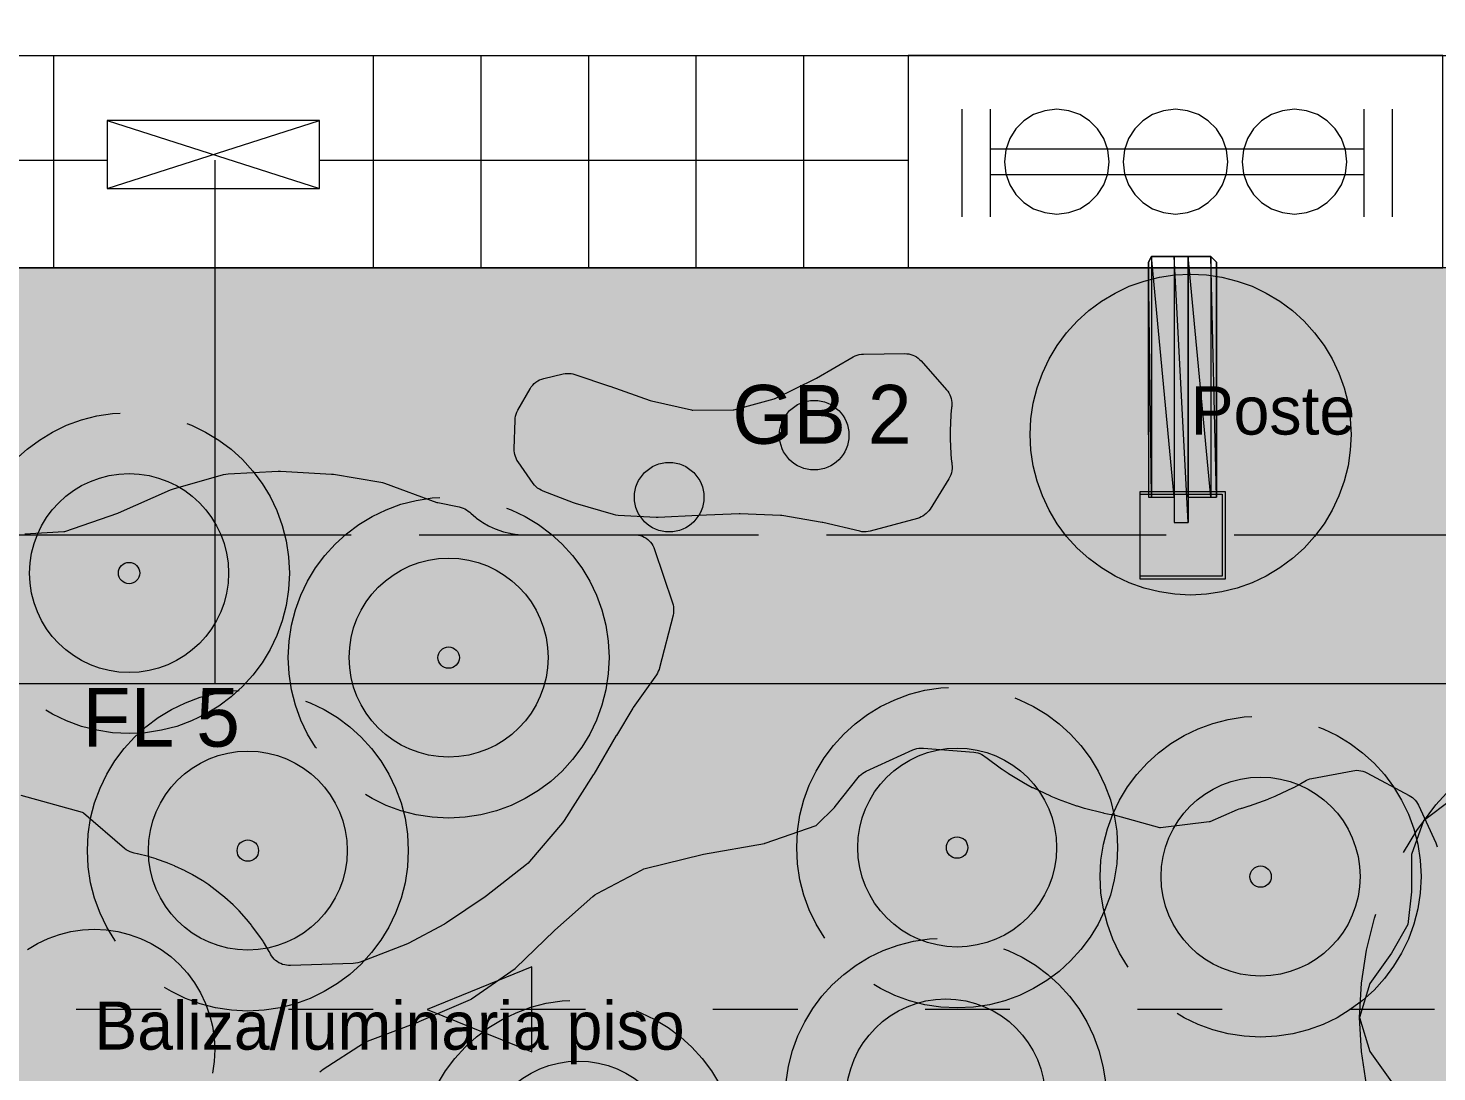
# Model space of a CAD drawing. Header units: metres. Extents: x 1 to 213, y 1 to 147.
# Drawn here: x 80.65 to 85.92, y 50.22 to 54.12 of the extents above; entities that cross this region are included whole.
import ezdxf

# ---------------------------------------------------------------- set-up
doc = ezdxf.new("R2010")
doc.units = ezdxf.units.M
doc.linetypes.add('DASHED', pattern=[1.524, 1.27, -0.254])
doc.layers.get('0').update_dxf_attribs({"lineweight": 0, "plot": 0})
for name, color, linetype, lineweight, plot in [('00-BASE-ARQUITECTURA', 8, 'Continuous', 0, False), ('PJ-ARBOLES', 94, 'Continuous', 0, False), ('PJ-ARBUSTOS', 82, 'Continuous', 0, False), ('PJ-COPA-ADULTA', 8, 'DASHED', 0, False), ('PJ-CUBRESUELOS', 150, 'Continuous', 0, False), ('PJ-ETIQUETAS', 7, 'Continuous', 0, False), ('PJ-GRAVILLA', 42, 'Continuous', 0, False), ('PJ-LIMITE-JARDIN', 7, 'Continuous', 0, False), ('PJ-MASAS', 92, 'Continuous', 0, False), ('PJ-MASAS-RELLENO', 92, 'Continuous', 0, False), ('PJ-PROTEGIDO', 30, 'DASHED', 0, False), ('PJ-RIEGO-SECTORES', 5, 'Continuous', 0, False), ('PJ-VISIBILIDAD', 1, 'DASHED', 0, False)]:
    doc.layers.add(name, color=color, linetype=linetype, lineweight=lineweight, plot=plot)

# ---------------------------------------------------------------- blocks, each defined once
blk = doc.blocks.new('PJ_PC')
for p, q in [((0.0499, 0.2194), (0.1524, 0.6704)), ((-0.1651, 0.1529), (-0.5043, 0.4672)), ((0.215, 0.0665), (0.6568, 0.2032)), ((-0.215, -0.0665), (-0.6568, -0.2032)), ((0.1651, -0.1529), (0.5043, -0.4672)), ((-0.0499, -0.2194), (-0.1524, -0.6704))]:
    blk.add_line(p, q)
blk.add_lwpolyline([(1.25, 0), (1.2121, 0.1274), (1.131, 0.2404), (1.0699, 0.3476), (1.0563, 0.4703), (1.0555, 0.6094), (1.0113, 0.7347), (0.9057, 0.8155), (0.7737, 0.8593), (0.6613, 0.9101), (0.5781, 1.0013), (0.4957, 1.1134), (0.3863, 1.1888), (0.2534, 1.1921), (0.1209, 1.1499), (0, 1.125), (-0.1209, 1.1499), (-0.2534, 1.1921), (-0.3863, 1.1888), (-0.4957, 1.1134), (-0.5781, 1.0013), (-0.6613, 0.9101), (-0.7737, 0.8593), (-0.9057, 0.8155), (-1.0113, 0.7347), (-1.0555, 0.6094), (-1.0563, 0.4703), (-1.0699, 0.3476), (-1.131, 0.2404), (-1.2121, 0.1274), (-1.25, 0), (-1.2121, -0.1274), (-1.131, -0.2404), (-1.0699, -0.3476), (-1.0563, -0.4703), (-1.0555, -0.6094), (-1.0113, -0.7347), (-0.9057, -0.8155), (-0.7737, -0.8593), (-0.6613, -0.9101), (-0.5781, -1.0013), (-0.4957, -1.1134), (-0.3863, -1.1888), (-0.2534, -1.1921), (-0.1209, -1.1499), (0, -1.125), (0.1209, -1.1499), (0.2534, -1.1921), (0.3863, -1.1888), (0.4957, -1.1134), (0.5781, -1.0013), (0.6613, -0.9101), (0.7737, -0.8593), (0.9057, -0.8155), (1.0113, -0.7347), (1.0555, -0.6094), (1.0563, -0.4703), (1.0699, -0.3476), (1.131, -0.2404), (1.2121, -0.1274), (1.25, 0)], close=True)
blk.add_circle((0, 0), 0.1125)
for tag, p, height in [('CODIGO', (0.15, 0.15), 0.2), ('ESPECIE', (0.15, -0.1), 0.15), ('ZONA', (0.15, -0.3), 0.15)]:
    blk.add_attdef(tag, p, '', height=height)
blk = doc.blocks.new('PJ_BA')
for radius in [0.372, 0.04]:
    blk.add_circle((0, 0), radius)
for tag, p, height in [('CODIGO', (0.15, 0.15), 0.2), ('ESPECIE', (0.15, -0.1), 0.15), ('ZONA', (0.15, -0.3), 0.15)]:
    blk.add_attdef(tag, p, '', height=height)
blk = doc.blocks.new('PJ_FL')
for radius in [0.372, 0.04]:
    blk.add_circle((0, 0), radius)
for tag, p, height in [('CODIGO', (0.15, 0.15), 0.2), ('ESPECIE', (0.15, -0.1), 0.15), ('ZONA', (0.15, -0.3), 0.15)]:
    blk.add_attdef(tag, p, '', height=height)
blk = doc.blocks.new('PJ_GB')
blk.add_circle((0, 0), 0.13)
for tag, p, height in [('CODIGO', (0.15, 0.15), 0.2), ('ESPECIE', (0.15, -0.1), 0.15), ('ZONA', (0.15, -0.3), 0.15)]:
    blk.add_attdef(tag, p, '', height=height)

msp = doc.modelspace()

# ---------------------------------------------------------------- hatches: boundary and pattern name
at = {"layer": 'PJ-GRAVILLA'}
h = msp.add_hatch(dxfattribs=at)
h.set_pattern_fill('GRAVEL', scale=0.03)
h.paths.add_polyline_path([(77.6993, 54.0632), (78.7135, 54.0191), (78.7135, 53.4899), (79.0663, 53.2253), (90.7961, 53.2253), (91.1489, 53.4899), (91.1489, 54.0191), (92.1631, 54.0632), (94.1034, 54.0632), (95.6468, 53.6663), (97.0579, 52.6962), (98.1163, 51.3291), (101.2913, 42.642), (101.0708, 42.4656), (70.5996, 42.4656), (70.5555, 42.8184), (70.8201, 43.568), (73.8187, 51.3732), (74.6125, 52.4757), (75.4503, 53.1812), (76.3764, 53.7104), (77.6993, 54.0632)])
at = {"layer": 'PJ-MASAS-RELLENO'}
for points in [[(82.4846, 52.4985), (82.4806, 52.5047), (82.4773, 52.5113), (82.4746, 52.5181), (82.4725, 52.5251), (82.4711, 52.5323), (82.4703, 52.5395), (82.4702, 52.5469), (82.4735, 52.6537), (82.4742, 52.6614), (82.4755, 52.6691), (82.4776, 52.6766), (82.4805, 52.6838), (82.484, 52.6907), (82.5298, 52.7713), (82.5342, 52.7783), (82.5393, 52.7847), (82.5451, 52.7906), (82.5514, 52.7958), (82.5582, 52.8004), (82.5654, 52.8042), (82.573, 52.8073), (82.5809, 52.8096), (82.6531, 52.8267), (82.6604, 52.8281), (82.6678, 52.8288), (82.6752, 52.8288), (82.6826, 52.8281), (82.6899, 52.8267), (82.6971, 52.8247), (82.8261, 52.7813), (82.8273, 52.7809), (82.979, 52.7274), (82.9835, 52.7261), (83.1335, 52.692), (83.1357, 52.6916), (83.138, 52.6915), (83.2885, 52.6921), (83.2902, 52.6922), (83.2919, 52.6926), (83.4429, 52.7337), (83.4447, 52.7343), (83.4465, 52.7351), (83.598, 52.8097), (83.6004, 52.811), (83.7375, 52.8905), (83.7448, 52.8942), (83.7525, 52.8972), (83.7605, 52.8994), (83.7686, 52.9007), (83.7769, 52.9012), (83.9309, 52.9026), (83.9385, 52.9023), (83.9461, 52.9013), (83.9535, 52.8996), (83.9607, 52.8972), (83.9677, 52.8941), (83.9743, 52.8903), (83.9805, 52.886), (83.9863, 52.8811), (83.9916, 52.8756), (84.087, 52.7676), (84.0917, 52.7618), (84.0958, 52.7555), (84.0994, 52.7488), (84.1022, 52.7419), (84.1045, 52.7347), (84.106, 52.7273), (84.1068, 52.7199), (84.107, 52.7123), (84.1064, 52.7048), (84.106, 52.7018), (84.1033, 52.6745), (84.1032, 52.6725), (84.1004, 52.6157), (84.1004, 52.6137), (84.1004, 52.5863), (84.1004, 52.5843), (84.1032, 52.5275), (84.1033, 52.5255), (84.106, 52.4981), (84.1063, 52.4962), (84.1074, 52.4887), (84.1082, 52.4806), (84.1081, 52.4726), (84.1073, 52.4645), (84.1057, 52.4566), (84.1032, 52.449), (84.1, 52.4415), (84.0961, 52.4345), (84.0254, 52.3214), (84.0212, 52.3153), (84.0164, 52.3096), (84.011, 52.3043), (84.0052, 52.2996), (83.999, 52.2954), (83.9925, 52.2919), (83.9856, 52.2889), (83.9785, 52.2866), (83.8016, 52.2388), (83.7939, 52.2371), (83.786, 52.2362), (83.778, 52.236), (83.7701, 52.2367), (83.7623, 52.2382), (83.6242, 52.2708), (83.6216, 52.2714), (83.4709, 52.2969), (83.4659, 52.2974), (83.3157, 52.3039), (83.3121, 52.3039), (83.1594, 52.2968), (83.009, 52.2899), (83.0008, 52.2899), (82.8593, 52.2979), (82.8505, 52.2989), (82.8418, 52.3009), (82.6991, 52.3417), (82.6922, 52.3441), (82.5782, 52.3883), (82.571, 52.3915), (82.5642, 52.3954), (82.5577, 52.3999), (82.5518, 52.4051), (82.5464, 52.4108), (82.5415, 52.417), (82.4846, 52.4985)], [(78.7282, 51.8968), (78.7306, 51.904), (78.7337, 51.9109), (78.7374, 51.9174), (78.7417, 51.9236), (78.7466, 51.9294), (78.752, 51.9347), (78.8868, 52.0542), (78.8924, 52.0587), (78.8984, 52.0628), (78.9048, 52.0662), (78.9114, 52.0691), (79.0959, 52.1391), (79.1048, 52.1419), (79.302, 52.1914), (79.307, 52.1931), (79.3739, 52.2197), (79.381, 52.2221), (79.3884, 52.2239), (79.3959, 52.225), (79.4034, 52.2253), (79.9708, 52.2253), (79.9727, 52.2254), (79.9982, 52.2266), (80.0019, 52.2269), (80.0263, 52.2304), (80.03, 52.2311), (80.0539, 52.2369), (80.0576, 52.238), (80.0808, 52.246), (80.0843, 52.2474), (80.0909, 52.2503), (80.098, 52.2532), (80.1054, 52.2553), (80.113, 52.2567), (80.1206, 52.2574), (80.1283, 52.2574), (80.136, 52.2566), (80.2709, 52.236), (80.2725, 52.2359), (80.2741, 52.236), (80.4849, 52.256), (80.4926, 52.2563), (80.5004, 52.256), (80.5081, 52.2548), (80.6364, 52.2293), (80.638, 52.2291), (80.6397, 52.2291), (80.7863, 52.2372), (80.7882, 52.2374), (80.7899, 52.238), (80.9876, 52.3066), (80.9906, 52.3078), (81.1851, 52.3935), (81.1954, 52.3973), (81.3824, 52.4506), (81.3911, 52.4525), (81.4001, 52.4535), (81.5877, 52.4633), (81.5964, 52.4633), (81.7865, 52.4525), (81.795, 52.4516), (81.9709, 52.4225), (81.9782, 52.4209), (81.9854, 52.4186), (82.1814, 52.3464), (82.1829, 52.346), (82.1844, 52.3456), (82.2649, 52.3295), (82.2722, 52.3277), (82.2792, 52.3252), (82.286, 52.3221), (82.2924, 52.3183), (82.2985, 52.314), (82.3042, 52.3092), (82.3074, 52.3061), (82.3261, 52.2901), (82.3291, 52.2877), (82.3492, 52.2735), (82.3523, 52.2715), (82.3737, 52.2592), (82.3771, 52.2575), (82.3995, 52.2474), (82.403, 52.246), (82.4262, 52.238), (82.4299, 52.2369), (82.4538, 52.2311), (82.4575, 52.2304), (82.4819, 52.2269), (82.4856, 52.2266), (82.5111, 52.2254), (82.513, 52.2253), (82.9196, 52.2253), (82.9272, 52.225), (82.9348, 52.2239), (82.9423, 52.222), (82.9495, 52.2195), (82.9565, 52.2163), (82.9631, 52.2124), (82.9694, 52.2079), (82.9751, 52.2029), (82.9804, 52.1973), (82.9851, 52.1912), (82.9892, 52.1847), (82.9927, 52.1779), (82.9954, 52.1707), (83.0625, 51.9704), (83.0645, 51.963), (83.0659, 51.9555), (83.0665, 51.9479), (83.0665, 51.9403), (83.0656, 51.9327), (83.0641, 51.9252), (83.0139, 51.7283), (83.0118, 51.7214), (83.0091, 51.7147), (83.0058, 51.7082), (83.0019, 51.7021), (82.9155, 51.5789), (82.9141, 51.5767), (82.8524, 51.4751), (82.8521, 51.4745), (82.7677, 51.3301), (82.7661, 51.3275), (82.6574, 51.1567), (82.6507, 51.1477), (82.5275, 51.0036), (82.5221, 50.9979), (82.5161, 50.9927), (82.3664, 50.875), (82.3618, 50.8716), (82.2168, 50.7737), (82.2095, 50.7693), (82.0731, 50.6969), (82.0644, 50.6929), (81.8946, 50.6273), (81.886, 50.6245), (81.8772, 50.6228), (81.8683, 50.622), (81.6335, 50.6145), (81.6263, 50.6146), (81.6192, 50.6153), (81.6122, 50.6166), (81.6054, 50.6186), (81.6042, 50.619), (81.5971, 50.6218), (81.5904, 50.6252), (81.584, 50.6292), (81.578, 50.6338), (81.5725, 50.6389), (81.5675, 50.6446), (81.563, 50.6506), (81.5591, 50.6571), (81.5546, 50.6655), (81.5537, 50.6672), (81.532, 50.7034), (81.5309, 50.7051), (81.5157, 50.7279), (81.5145, 50.7295), (81.4894, 50.7634), (81.4882, 50.7649), (81.4708, 50.7862), (81.4695, 50.7877), (81.4411, 50.8189), (81.4398, 50.8204), (81.4204, 50.8398), (81.4189, 50.8411), (81.3877, 50.8695), (81.3862, 50.8708), (81.3649, 50.8882), (81.3634, 50.8894), (81.3295, 50.9145), (81.3279, 50.9157), (81.3051, 50.9309), (81.3034, 50.932), (81.2672, 50.9537), (81.2655, 50.9546), (81.2413, 50.9676), (81.2395, 50.9685), (81.2014, 50.9865), (81.1996, 50.9873), (81.1742, 50.9978), (81.1724, 50.9985), (81.1326, 51.0128), (81.1308, 51.0134), (81.1045, 51.0213), (81.1026, 51.0219), (81.0616, 51.0321), (81.0597, 51.0326), (81.0491, 51.0347), (81.0411, 51.0367), (81.0334, 51.0395), (81.026, 51.0431), (81.019, 51.0475), (81.0125, 51.0526), (80.8591, 51.1849), (80.8578, 51.186), (80.8561, 51.1865), (80.6267, 51.2499), (80.6246, 51.2504), (80.6225, 51.2499), (80.4006, 51.1891), (80.3988, 51.1885), (80.3974, 51.1874), (80.227, 51.0344), (80.2258, 51.0332), (80.2248, 51.0317), (80.1028, 50.8426), (80.1013, 50.8401), (80.0112, 50.6746), (80.0072, 50.6679), (80.0025, 50.6617), (79.9972, 50.6559), (79.9914, 50.6507), (79.8985, 50.5753), (79.8928, 50.5711), (79.8868, 50.5674), (79.8804, 50.5642), (79.8739, 50.5617), (79.8671, 50.5597), (79.7529, 50.5318), (79.7478, 50.5308), (79.6206, 50.5083), (79.6194, 50.5081), (79.4138, 50.475), (79.4122, 50.4747), (79.4107, 50.4743), (79.1885, 50.4018), (79.1813, 50.3998), (79.1739, 50.3985), (79.1664, 50.3979), (79.159, 50.3979), (78.9036, 50.4132), (78.896, 50.414), (78.8885, 50.4155), (78.8812, 50.4178), (78.8741, 50.4207), (78.8673, 50.4243), (78.861, 50.4286), (78.855, 50.4334), (78.6588, 50.6089), (78.6536, 50.6141), (78.6488, 50.6197), (78.6446, 50.6257), (78.6409, 50.6322), (78.6379, 50.6389), (78.6354, 50.6459), (78.6337, 50.653), (78.6335, 50.6538), (78.6324, 50.6618), (78.632, 50.67), (78.6325, 50.6781), (78.6338, 50.6861), (78.6359, 50.694), (78.6388, 50.7016), (78.6425, 50.7088), (78.6469, 50.7157), (78.6519, 50.7221), (78.7052, 50.7826), (78.7058, 50.7833), (78.7106, 50.789), (78.7111, 50.7897), (78.7149, 50.7944), (78.716, 50.7959), (78.7247, 50.8078), (78.7258, 50.8094), (78.7288, 50.814), (78.7298, 50.8156), (78.7374, 50.8283), (78.7383, 50.8299), (78.7411, 50.8352), (78.7415, 50.836), (78.7449, 50.8426), (78.7453, 50.8435), (78.8424, 51.0478), (78.8428, 51.0486), (78.8457, 51.0551), (78.846, 51.0559), (78.8483, 51.0613), (78.849, 51.063), (78.8539, 51.0764), (78.8545, 51.0781), (78.8561, 51.0832), (78.8566, 51.0849), (78.8604, 51.0987), (78.8608, 51.1004), (78.862, 51.1057), (78.8623, 51.1074), (78.8648, 51.1215), (78.8651, 51.1233), (78.8659, 51.129), (78.866, 51.1299), (78.8667, 51.137), (78.8668, 51.1379), (78.8865, 51.3657), (78.8865, 51.3666), (78.887, 51.3739), (78.887, 51.3748), (78.8873, 51.3807), (78.8873, 51.3826), (78.8872, 51.3971), (78.8872, 51.3989), (78.8869, 51.4044), (78.8868, 51.4062), (78.8854, 51.4207), (78.8852, 51.4225), (78.8843, 51.4284), (78.8842, 51.4293), (78.883, 51.4365), (78.8828, 51.4374), (78.8507, 51.6072), (78.8505, 51.6082), (78.8487, 51.6161), (78.8485, 51.6171), (78.847, 51.6235), (78.8464, 51.6255), (78.8418, 51.641), (78.8412, 51.643), (78.8392, 51.6487), (78.8384, 51.6506), (78.8323, 51.6656), (78.8315, 51.6674), (78.8289, 51.6729), (78.8279, 51.6748), (78.8203, 51.6891), (78.8193, 51.6908), (78.8159, 51.6965), (78.8154, 51.6973), (78.811, 51.7042), (78.8104, 51.705), (78.735, 51.817), (78.7309, 51.8236), (78.7276, 51.8306), (78.7249, 51.8379), (78.723, 51.8454), (78.7218, 51.8531), (78.7213, 51.8608), (78.7216, 51.8686), (78.7226, 51.8762), (78.7244, 51.8838), (78.7282, 51.8968)], [(81.6017, 49.7376), (81.5981, 49.7451), (81.5953, 49.7529), (81.5933, 49.7609), (81.5922, 49.7691), (81.5919, 49.7774), (81.5924, 49.7856), (81.6205, 50.0197), (81.6217, 50.0271), (81.6236, 50.0343), (81.6262, 50.0413), (81.6294, 50.048), (81.6333, 50.0544), (81.7324, 50.2038), (81.7373, 50.2104), (81.7428, 50.2165), (81.749, 50.2219), (81.7557, 50.2268), (81.906, 50.3237), (81.9133, 50.3278), (81.921, 50.3312), (82.1134, 50.4043), (82.115, 50.4049), (82.3071, 50.4875), (82.3089, 50.4884), (82.3106, 50.4895), (82.4743, 50.6034), (82.4756, 50.6044), (82.4768, 50.6055), (82.6193, 50.7441), (82.6219, 50.7465), (82.7642, 50.8731), (82.7718, 50.8791), (82.7801, 50.8842), (82.9464, 50.9717), (82.9552, 50.9756), (82.9645, 50.9785), (83.1728, 51.0298), (83.178, 51.0309), (83.4057, 51.0711), (83.4073, 51.0715), (83.4088, 51.0719), (83.5995, 51.1383), (83.6012, 51.1389), (83.6025, 51.1401), (83.6678, 51.2049), (83.6711, 51.2086), (83.7569, 51.3178), (83.7619, 51.3235), (83.7674, 51.3288), (83.7734, 51.3335), (83.7798, 51.3376), (83.7866, 51.3411), (83.9606, 51.4205), (83.9682, 51.4235), (83.976, 51.4257), (83.984, 51.4271), (83.9921, 51.4277), (84.0003, 51.4274), (84.1886, 51.4122), (84.1964, 51.4112), (84.204, 51.4094), (84.2114, 51.4069), (84.2185, 51.4037), (84.2253, 51.3998), (84.2316, 51.3953), (84.2344, 51.3931), (84.2929, 51.3497), (84.2945, 51.3486), (84.3174, 51.3333), (84.319, 51.3323), (84.3817, 51.2948), (84.3834, 51.2938), (84.4076, 51.2808), (84.4094, 51.28), (84.4754, 51.2487), (84.4771, 51.2479), (84.5025, 51.2374), (84.5044, 51.2367), (84.5731, 51.2121), (84.575, 51.2115), (84.6013, 51.2035), (84.6032, 51.203), (84.674, 51.1853), (84.6759, 51.1848), (84.7028, 51.1795), (84.7048, 51.1791), (84.7079, 51.1787), (84.7175, 51.1767), (84.8834, 51.1308), (84.8853, 51.1304), (84.8873, 51.1305), (85.0696, 51.1526), (85.0715, 51.1529), (85.0733, 51.1536), (85.1749, 51.198), (85.1811, 51.2004), (85.1875, 51.2022), (85.1906, 51.203), (85.1925, 51.2035), (85.2188, 51.2115), (85.2206, 51.2121), (85.2894, 51.2367), (85.2912, 51.2374), (85.3166, 51.2479), (85.3184, 51.2487), (85.3844, 51.28), (85.3861, 51.2808), (85.4104, 51.2938), (85.4121, 51.2948), (85.427, 51.3037), (85.4332, 51.3071), (85.4396, 51.3098), (85.4462, 51.3121), (85.453, 51.3137), (85.606, 51.3432), (85.6137, 51.3443), (85.6215, 51.3446), (85.6293, 51.3442), (85.637, 51.3431), (85.6445, 51.3412), (85.6519, 51.3385), (85.6589, 51.3352), (85.8169, 51.2507), (85.8232, 51.247), (85.8292, 51.2426), (85.8347, 51.2378), (85.8398, 51.2324), (85.8443, 51.2266), (85.8483, 51.2205), (85.8517, 51.2139), (85.9169, 51.0739), (85.92, 51.0663), (85.9223, 51.0584), (85.9238, 51.0503), (85.9244, 51.0421), (85.9271, 50.9321), (85.9273, 50.9301), (85.928, 50.9282), (86.0004, 50.7708), (86.0014, 50.769), (86.0028, 50.7676), (86.1655, 50.6228), (86.1669, 50.6217), (86.1683, 50.6207), (86.3725, 50.4946), (86.3769, 50.4917), (86.5569, 50.3632), (86.5624, 50.3589), (86.5674, 50.3542), (86.5721, 50.3491), (86.6915, 50.2047), (86.6962, 50.1984), (86.7002, 50.1918), (86.7036, 50.1847), (86.7757, 50.0132), (86.7785, 50.0055), (86.8358, 49.817), (86.8375, 49.8125), (86.9174, 49.6319), (86.9183, 49.6301), (86.9193, 49.6284), (87.0363, 49.4631), (87.038, 49.4608), (87.0425, 49.4542), (87.0464, 49.4471), (87.0495, 49.4396), (87.0518, 49.4319), (87.0534, 49.424), (87.0542, 49.416), (87.0541, 49.4079), (87.0533, 49.3999), (87.0516, 49.392), (87.0093, 49.232), (87.009, 49.2307), (87.0066, 49.2202), (87.0063, 49.2189), (87.0045, 49.2096), (87.0043, 49.2083), (87.0026, 49.1977), (87.0024, 49.1964), (86.976, 48.9842), (86.9759, 48.9833), (86.9751, 48.976), (86.975, 48.9751), (86.9746, 48.9691), (86.9745, 48.9673), (86.974, 48.9526), (86.974, 48.9507), (86.9741, 48.9452), (86.9741, 48.9434), (86.975, 48.9287), (86.9752, 48.9268), (86.9758, 48.9213), (86.976, 48.9195), (86.9782, 48.905), (86.9785, 48.9031), (86.9797, 48.8973), (86.9799, 48.8964), (86.9815, 48.8892), (86.9817, 48.8883), (87.0233, 48.7214), (87.0236, 48.7204), (87.0258, 48.7125), (87.0261, 48.7115), (87.028, 48.7052), (87.0286, 48.7033), (87.0342, 48.6879), (87.0349, 48.686), (87.0373, 48.6804), (87.0381, 48.6785), (87.0452, 48.6638), (87.0461, 48.662), (87.049, 48.6566), (87.0501, 48.6549), (87.0586, 48.641), (87.0597, 48.6393), (87.0634, 48.6338), (87.064, 48.633), (87.0688, 48.6264), (87.0694, 48.6255), (87.1793, 48.4817), (87.1835, 48.4756), (87.1871, 48.4691), (87.1902, 48.4624), (87.1926, 48.4554), (87.1943, 48.4482), (87.1953, 48.4408), (87.1957, 48.4334), (87.1954, 48.426), (87.1753, 48.199), (87.1752, 48.1971), (87.1756, 48.1953), (87.2172, 48.0557), (87.2179, 48.0538), (87.2191, 48.0522), (87.291, 47.9657), (87.2964, 47.9584), (87.3009, 47.9505), (87.3046, 47.9421), (87.3532, 47.8093), (87.3557, 47.8013), (87.3573, 47.7931), (87.358, 47.7848), (87.3579, 47.7764), (87.3569, 47.7681), (87.3551, 47.76), (87.3126, 47.6097), (87.3102, 47.6026), (87.3072, 47.5957), (87.3035, 47.5891), (87.2992, 47.5829), (87.2943, 47.5771), (87.289, 47.5718), (87.2831, 47.5671), (87.146, 47.4661), (87.1395, 47.4617), (87.1326, 47.4581), (87.1254, 47.4551), (86.9525, 47.3936), (86.9505, 47.3928), (86.7654, 47.3155), (86.7604, 47.313), (86.5896, 47.2112), (86.5881, 47.2102), (86.5869, 47.209), (86.4808, 47.1005), (86.4742, 47.0944), (86.4669, 47.0892), (86.4591, 47.0847), (86.2811, 46.9965), (86.2738, 46.9933), (86.2662, 46.9909), (86.2606, 46.9897), (86.2539, 46.9881), (86.2217, 46.9784), (86.2168, 46.9766), (86.1849, 46.9623), (86.1826, 46.9611), (86.0369, 46.8837), (86.0295, 46.8802), (86.0218, 46.8775), (86.0139, 46.8756), (86.0059, 46.8746), (85.9573, 46.8706), (85.9492, 46.8703), (85.9412, 46.8709), (85.9333, 46.8722), (85.9255, 46.8744), (85.918, 46.8773), (85.9108, 46.881), (85.9041, 46.8853), (85.7104, 47.0244), (85.704, 47.0296), (85.6981, 47.0354), (85.6928, 47.0418), (85.6882, 47.0487), (85.6844, 47.056), (85.6813, 47.0637), (85.6791, 47.0716), (85.6291, 47.2909), (85.6278, 47.2981), (85.6271, 47.3054), (85.6272, 47.3127), (85.6279, 47.3199), (85.6292, 47.3271), (85.6312, 47.3341), (85.6338, 47.3409), (85.7207, 47.5385), (85.7216, 47.5405), (85.8289, 47.7676), (85.8296, 47.7695), (85.8296, 47.7716), (85.8105, 48.0164), (85.8102, 48.0184), (85.8091, 48.0202), (85.6721, 48.2207), (85.6711, 48.2221), (85.6697, 48.2232), (85.4755, 48.3633), (85.4711, 48.3661), (85.2755, 48.4721), (85.2738, 48.473), (85.0937, 48.5763), (85.0929, 48.5768), (84.9133, 48.6743), (84.9112, 48.6753), (84.909, 48.6761), (84.713, 48.7292), (84.711, 48.7296), (84.7089, 48.7294), (84.5083, 48.6986), (84.5063, 48.6982), (84.5045, 48.6971), (84.3464, 48.5945), (84.3399, 48.5907), (84.333, 48.5875), (84.3258, 48.5849), (84.3185, 48.5831), (84.2915, 48.5778), (84.2896, 48.5773), (84.2249, 48.5611), (84.223, 48.5606), (84.1967, 48.5526), (84.1948, 48.552), (84.132, 48.5295), (84.1301, 48.5288), (84.1048, 48.5183), (84.103, 48.5175), (84.0426, 48.489), (84.0409, 48.4881), (84.0167, 48.4751), (84.0149, 48.4742), (83.9577, 48.4399), (83.9561, 48.4388), (83.9332, 48.4235), (83.9316, 48.4224), (83.878, 48.3827), (83.8765, 48.3814), (83.8552, 48.364), (83.8537, 48.3627), (83.8043, 48.3179), (83.8029, 48.3166), (83.7834, 48.2971), (83.7821, 48.2957), (83.7368, 48.2458), (83.731, 48.24), (83.7245, 48.2348), (83.7176, 48.2303), (83.7102, 48.2265), (83.7025, 48.2235), (83.4779, 48.15), (83.4763, 48.1494), (83.4748, 48.1483), (83.2781, 47.9934), (83.2767, 47.9922), (83.2758, 47.9904), (83.1848, 47.783), (83.1841, 47.7811), (83.184, 47.7792), (83.1817, 47.6566), (83.1813, 47.65), (83.1803, 47.6434), (83.1788, 47.637), (83.1471, 47.5216), (83.1446, 47.514), (83.1414, 47.5067), (83.1374, 47.4997), (83.1327, 47.4932), (83.1275, 47.4872), (83.1216, 47.4817), (83.0336, 47.4073), (83.0275, 47.4027), (83.0211, 47.3987), (83.0143, 47.3952), (83.0072, 47.3925), (82.9999, 47.3905), (82.9924, 47.3891), (82.9848, 47.3885), (82.8687, 47.3843), (82.8601, 47.3845), (82.8516, 47.3855), (82.8432, 47.3875), (82.8351, 47.3904), (82.8274, 47.3941), (82.7147, 47.4557), (82.7088, 47.4592), (82.7033, 47.4633), (82.6981, 47.4678), (82.5912, 47.569), (82.5895, 47.5706), (82.4452, 47.7154), (82.4437, 47.7168), (82.442, 47.7179), (82.247, 47.847), (82.246, 47.8476), (82.0498, 47.9697), (82.0425, 47.9748), (82.0358, 47.9807), (81.9028, 48.1123), (81.8977, 48.1178), (81.8932, 48.1237), (81.8892, 48.1301), (81.8859, 48.1368), (81.8832, 48.1437), (81.8296, 48.3034), (81.8275, 48.3109), (81.8261, 48.3186), (81.8255, 48.3264), (81.8256, 48.3342), (81.8396, 48.5438), (81.8409, 48.5535), (81.8863, 48.7916), (81.8869, 48.7959), (81.9052, 49.0236), (81.9053, 49.0255), (81.9049, 49.0275), (81.8626, 49.2196), (81.8613, 49.2278), (81.8607, 49.236), (81.859, 49.4314), (81.8589, 49.4332), (81.8575, 49.4343), (81.7241, 49.5308), (81.7185, 49.5352), (81.7134, 49.54), (81.7087, 49.5453), (81.7045, 49.551), (81.7008, 49.5571), (81.6017, 49.7376)]]:
    msp.add_hatch(color=7, dxfattribs=at).paths.add_polyline_path(points)

# ---------------------------------------------------------------- linework, layer by layer
at = {"layer": '00-BASE-ARQUITECTURA'}
for points in [[(88.5472, 53.6469), (88.5472, 51.6678), (74.3867, 51.6678), (72.8415, 46.7254), (52.1511, 46.7254), (52.1511, 98.3297), (67.7827, 98.3297)], [(78.3449, 54.0173), (93.6166, 54.0173)], [(80.7473, 54.0173), (80.7473, 53.2236)], [(81.9432, 54.0173), (81.9432, 53.2236)], [(82.3454, 54.0173), (82.3454, 53.2236)], [(82.7475, 54.0173), (82.7475, 53.2236)], [(83.1497, 54.0173), (83.1497, 53.2236)], [(83.5518, 54.0173), (83.5518, 53.2236)], [(84.1445, 53.8162), (84.1445, 53.4141)], [(84.2503, 53.8162), (84.2503, 53.4141)], [(84.6948, 53.6204), (84.6897, 53.6653), (84.6749, 53.7065), (84.6518, 53.7429), (84.6215, 53.7732), (84.5852, 53.7963), (84.5439, 53.811), (84.4991, 53.8162), (84.4542, 53.811), (84.4129, 53.7963), (84.3766, 53.7732), (84.3463, 53.7429), (84.3232, 53.7065), (84.3084, 53.6653), (84.3033, 53.6204), (84.3084, 53.5755), (84.3232, 53.5343), (84.3463, 53.498), (84.3766, 53.4677), (84.4129, 53.4445), (84.4542, 53.4298), (84.4991, 53.4246), (84.5439, 53.4298), (84.5852, 53.4445), (84.6215, 53.4677), (84.6518, 53.498), (84.6749, 53.5343), (84.6897, 53.5755), (84.6948, 53.6204)], [(85.1393, 53.6204), (85.1342, 53.6653), (85.1194, 53.7065), (85.0963, 53.7429), (85.066, 53.7732), (85.0297, 53.7963), (84.9884, 53.811), (84.9436, 53.8162), (84.8987, 53.811), (84.8575, 53.7963), (84.8211, 53.7732), (84.7908, 53.7429), (84.7677, 53.7065), (84.7529, 53.6653), (84.7478, 53.6204), (84.7529, 53.5755), (84.7677, 53.5343), (84.7908, 53.498), (84.8211, 53.4677), (84.8575, 53.4445), (84.8987, 53.4298), (84.9436, 53.4246), (84.9884, 53.4298), (85.0297, 53.4445), (85.066, 53.4677), (85.0963, 53.498), (85.1194, 53.5343), (85.1342, 53.5755), (85.1393, 53.6204)], [(85.5838, 53.6204), (85.5787, 53.6653), (85.5639, 53.7065), (85.5408, 53.7429), (85.5105, 53.7732), (85.4742, 53.7963), (85.433, 53.811), (85.3881, 53.8162), (85.3432, 53.811), (85.302, 53.7963), (85.2656, 53.7732), (85.2353, 53.7429), (85.2122, 53.7065), (85.1974, 53.6653), (85.1923, 53.6204), (85.1974, 53.5755), (85.2122, 53.5343), (85.2353, 53.498), (85.2656, 53.4677), (85.302, 53.4445), (85.3432, 53.4298), (85.3881, 53.4246), (85.433, 53.4298), (85.4742, 53.4445), (85.5105, 53.4677), (85.5408, 53.498), (85.5639, 53.5343), (85.5787, 53.5755), (85.5838, 53.6204)], [(85.6473, 53.8162), (85.6473, 53.4141)], [(85.7532, 53.8162), (85.7532, 53.4141)], [(80.9484, 53.5199), (81.7421, 53.7739)], [(80.9484, 53.7739), (81.7421, 53.5199)], [(84.2503, 53.6681), (85.6473, 53.6681)], [(78.747, 53.6257), (80.9484, 53.6257)], [(81.3505, 53.6257), (81.3505, 51.6678)], [(81.7421, 53.6257), (83.9434, 53.6257)], [(84.2503, 53.5728), (85.6473, 53.5728)], [(84.8536, 53.2659), (84.8536, 52.3663), (84.843, 53.2447), (84.8536, 53.2659)], [(85.097, 52.5991), (85.097, 53.2447), (85.0758, 53.2659), (84.8536, 53.2659), (84.843, 53.2447), (84.843, 52.5991)], [(84.9383, 53.2659), (84.9383, 52.3663), (84.8536, 53.2659), (84.9383, 53.2659)], [(84.9383, 52.3663), (84.8536, 53.2659), (84.8536, 52.3663), (84.9383, 52.3663)], [(84.9912, 53.2659), (84.9912, 52.2711), (84.9383, 53.2659), (84.9912, 53.2659)], [(84.9912, 52.2711), (84.9383, 53.2659), (84.9383, 52.2711), (84.9912, 52.2711)], [(85.0758, 53.2659), (85.0758, 52.3663), (84.9912, 53.2659), (85.0758, 53.2659)], [(85.0758, 52.3663), (84.9912, 53.2659), (84.9912, 52.3663), (85.0758, 52.3663)], [(84.9912, 53.2659), (84.9912, 52.3663), (84.9912, 53.2659)], [(84.9912, 52.3663), (84.9912, 53.2659), (84.9912, 52.3663)], [(85.097, 53.2447), (85.097, 52.3663), (85.0758, 53.2659), (85.097, 53.2447)], [(85.097, 52.3663), (85.0758, 53.2659), (85.0758, 52.3663), (85.097, 52.3663)], [(78.747, 53.2236), (83.9434, 53.2236)], [(84.843, 52.5991), (84.843, 53.2447), (84.843, 52.5991)], [(84.8536, 52.3663), (84.843, 53.2447), (84.843, 52.3663), (84.8536, 52.3663)], [(85.097, 53.2447), (85.097, 53.2447), (85.097, 52.3663), (85.097, 53.2447), (85.097, 52.3663), (85.097, 52.5991), (85.097, 53.2447)], [(82.1443, 50.4507), (82.5359, 50.292), (82.5359, 50.6095), (82.1443, 50.4507)], [(81.1494, 50.4507), (80.8319, 50.4507)], [(81.9432, 50.4507), (81.6257, 50.4507)], [(82.7369, 50.4507), (82.4194, 50.4507)], [(83.5307, 50.4507), (83.2132, 50.4507)], [(84.3244, 50.4507), (84.0069, 50.4507)], [(85.1182, 50.4507), (84.8007, 50.4507)], [(85.9119, 50.4507), (85.5944, 50.4507)]]:
    msp.add_lwpolyline(points, dxfattribs=at)
for points in [[(83.9434, 54.0173), (83.9434, 53.2236), (78.747, 53.2236), (78.747, 54.0173)], [(85.9437, 53.2236), (85.9437, 54.0173), (83.9434, 54.0173), (83.9434, 53.2236)], [(81.7421, 53.5199), (81.7421, 53.7739), (80.9484, 53.7739), (80.9484, 53.5199)], [(85.1288, 52.0594), (84.8113, 52.0594), (84.8113, 52.3875), (85.1288, 52.3875)], [(85.1182, 52.07), (84.8113, 52.07), (84.8113, 52.3769), (85.1182, 52.3769)]]:
    msp.add_lwpolyline(points, close=True, dxfattribs=at)
at = {"layer": 'PJ-COPA-ADULTA'}
for centre, radius in [((81.0298, 52.082), 0.6), ((82.225, 51.7661), 0.6), ((81.474, 51.0445), 0.6), ((84.1267, 51.0558), 0.6), ((86.8819, 50.4204), 1.25), ((85.2616, 50.9471), 0.6), ((84.0842, 50.1178), 0.6), ((82.7106, 49.8854), 0.6)]:
    msp.add_circle(centre, radius, dxfattribs=at)
at = {"layer": 'PJ-LIMITE-JARDIN'}
msp.add_lwpolyline([(77.6993, 54.0632), (78.7135, 54.0191), (78.7135, 53.4899), (79.0663, 53.2253), (90.7961, 53.2253), (91.1489, 53.4899), (91.1489, 54.0191), (92.1631, 54.0632), (94.1034, 54.0632), (95.6468, 53.6663), (97.0579, 52.6962), (98.1163, 51.3291), (101.2913, 42.642), (101.0708, 42.4656), (70.5996, 42.4656), (70.5555, 42.8184), (70.8201, 43.568), (73.8187, 51.3732), (74.6125, 52.4757), (75.4503, 53.1812), (76.3764, 53.7104), (77.6993, 54.0632)], close=True, dxfattribs=at)
at = {"layer": 'PJ-MASAS'}
msp.add_lwpolyline([(82.4846, 52.4985), (82.4806, 52.5047), (82.4773, 52.5113), (82.4746, 52.5181), (82.4725, 52.5251), (82.4711, 52.5323), (82.4703, 52.5395), (82.4702, 52.5469), (82.4735, 52.6537), (82.4742, 52.6614), (82.4755, 52.6691), (82.4776, 52.6766), (82.4805, 52.6838), (82.484, 52.6907), (82.5298, 52.7713), (82.5342, 52.7783), (82.5393, 52.7847), (82.5451, 52.7906), (82.5514, 52.7958), (82.5582, 52.8004), (82.5654, 52.8042), (82.573, 52.8073), (82.5809, 52.8096), (82.6531, 52.8267), (82.6604, 52.8281), (82.6678, 52.8288), (82.6752, 52.8288), (82.6826, 52.8281), (82.6899, 52.8267), (82.6971, 52.8247), (82.8261, 52.7813), (82.8273, 52.7809), (82.979, 52.7274), (82.9835, 52.7261), (83.1335, 52.692), (83.1357, 52.6916), (83.138, 52.6915), (83.2885, 52.6921), (83.2902, 52.6922), (83.2919, 52.6926), (83.4429, 52.7337), (83.4447, 52.7343), (83.4465, 52.7351), (83.598, 52.8097), (83.6004, 52.811), (83.7375, 52.8905), (83.7448, 52.8942), (83.7525, 52.8972), (83.7605, 52.8994), (83.7686, 52.9007), (83.7769, 52.9012), (83.9309, 52.9026), (83.9385, 52.9023), (83.9461, 52.9013), (83.9535, 52.8996), (83.9607, 52.8972), (83.9677, 52.8941), (83.9743, 52.8903), (83.9805, 52.886), (83.9863, 52.8811), (83.9916, 52.8756), (84.087, 52.7676), (84.0917, 52.7618), (84.0958, 52.7555), (84.0994, 52.7488), (84.1022, 52.7419), (84.1045, 52.7347), (84.106, 52.7273), (84.1068, 52.7199), (84.107, 52.7123), (84.1064, 52.7048), (84.106, 52.7018), (84.1033, 52.6745), (84.1032, 52.6725), (84.1004, 52.6157), (84.1004, 52.6137), (84.1004, 52.5863), (84.1004, 52.5843), (84.1032, 52.5275), (84.1033, 52.5255), (84.106, 52.4981), (84.1063, 52.4962), (84.1074, 52.4887), (84.1082, 52.4806), (84.1081, 52.4726), (84.1073, 52.4645), (84.1057, 52.4566), (84.1032, 52.449), (84.1, 52.4415), (84.0961, 52.4345), (84.0254, 52.3214), (84.0212, 52.3153), (84.0164, 52.3096), (84.011, 52.3043), (84.0052, 52.2996), (83.999, 52.2954), (83.9925, 52.2919), (83.9856, 52.2889), (83.9785, 52.2866), (83.8016, 52.2388), (83.7939, 52.2371), (83.786, 52.2362), (83.778, 52.236), (83.7701, 52.2367), (83.7623, 52.2382), (83.6242, 52.2708), (83.6216, 52.2714), (83.4709, 52.2969), (83.4659, 52.2974), (83.3157, 52.3039), (83.3121, 52.3039), (83.1594, 52.2968), (83.009, 52.2899), (83.0008, 52.2899), (82.8593, 52.2979), (82.8505, 52.2989), (82.8418, 52.3009), (82.6991, 52.3417), (82.6922, 52.3441), (82.5782, 52.3883), (82.571, 52.3915), (82.5642, 52.3954), (82.5577, 52.3999), (82.5518, 52.4051), (82.5464, 52.4108), (82.5415, 52.417), (82.4846, 52.4985)], close=True, dxfattribs=at)
for points in [[(80.6397, 52.2291), (80.7863, 52.2372), (80.7882, 52.2374), (80.7899, 52.238), (80.9876, 52.3066), (80.9906, 52.3078), (81.1851, 52.3935), (81.1954, 52.3973), (81.3824, 52.4506), (81.3911, 52.4525), (81.4001, 52.4535), (81.5877, 52.4633), (81.5964, 52.4633), (81.7865, 52.4525), (81.795, 52.4516), (81.9709, 52.4225), (81.9782, 52.4209), (81.9854, 52.4186), (82.1814, 52.3464), (82.1829, 52.346), (82.1844, 52.3456), (82.2649, 52.3295), (82.2722, 52.3277), (82.2792, 52.3252), (82.286, 52.3221), (82.2924, 52.3183), (82.2985, 52.314), (82.3042, 52.3092), (82.3074, 52.3061), (82.3261, 52.2901), (82.3291, 52.2877), (82.3492, 52.2735), (82.3523, 52.2715), (82.3737, 52.2592), (82.3771, 52.2575), (82.3995, 52.2474), (82.403, 52.246), (82.4262, 52.238), (82.4299, 52.2369), (82.4538, 52.2311), (82.4575, 52.2304), (82.4819, 52.2269), (82.4856, 52.2266), (82.5111, 52.2254), (82.513, 52.2253), (82.9196, 52.2253), (82.9272, 52.225), (82.9348, 52.2239), (82.9423, 52.222), (82.9495, 52.2195), (82.9565, 52.2163), (82.9631, 52.2124), (82.9694, 52.2079), (82.9751, 52.2029), (82.9804, 52.1973), (82.9851, 52.1912), (82.9892, 52.1847), (82.9927, 52.1779), (82.9954, 52.1707), (83.0625, 51.9704), (83.0645, 51.963), (83.0659, 51.9555), (83.0665, 51.9479), (83.0665, 51.9403), (83.0656, 51.9327), (83.0641, 51.9252), (83.0139, 51.7283), (83.0118, 51.7214), (83.0091, 51.7147), (83.0058, 51.7082), (83.0019, 51.7021), (82.9155, 51.5789), (82.9141, 51.5767), (82.8524, 51.4751), (82.8521, 51.4745), (82.7677, 51.3301), (82.7661, 51.3275), (82.6574, 51.1567), (82.6507, 51.1477), (82.5275, 51.0036), (82.5221, 50.9979), (82.5161, 50.9927), (82.3664, 50.875), (82.3618, 50.8716), (82.2168, 50.7737), (82.2095, 50.7693), (82.0731, 50.6969), (82.0644, 50.6929), (81.8946, 50.6273), (81.886, 50.6245), (81.8772, 50.6228), (81.8683, 50.622), (81.6335, 50.6145), (81.6263, 50.6146), (81.6192, 50.6153), (81.6122, 50.6166), (81.6054, 50.6186), (81.6042, 50.619), (81.5971, 50.6218), (81.5904, 50.6252), (81.584, 50.6292), (81.578, 50.6338), (81.5725, 50.6389), (81.5675, 50.6446), (81.563, 50.6506), (81.5591, 50.6571), (81.5546, 50.6655), (81.5537, 50.6672), (81.532, 50.7034), (81.5309, 50.7051), (81.5157, 50.7279), (81.5145, 50.7295), (81.4894, 50.7634), (81.4882, 50.7649), (81.4708, 50.7862), (81.4695, 50.7877), (81.4411, 50.8189), (81.4398, 50.8204), (81.4204, 50.8398), (81.4189, 50.8411), (81.3877, 50.8695), (81.3862, 50.8708), (81.3649, 50.8882), (81.3634, 50.8894), (81.3295, 50.9145), (81.3279, 50.9157), (81.3051, 50.9309), (81.3034, 50.932), (81.2672, 50.9537), (81.2655, 50.9546), (81.2413, 50.9676), (81.2395, 50.9685), (81.2014, 50.9865), (81.1996, 50.9873), (81.1742, 50.9978), (81.1724, 50.9985), (81.1326, 51.0128), (81.1308, 51.0134), (81.1045, 51.0213), (81.1026, 51.0219), (81.0616, 51.0321), (81.0597, 51.0326), (81.0491, 51.0347), (81.0411, 51.0367), (81.0334, 51.0395), (81.026, 51.0431), (81.019, 51.0475), (81.0125, 51.0526), (80.8591, 51.1849), (80.8578, 51.186), (80.8561, 51.1865), (80.6267, 51.2499)], [(81.7428, 50.2165), (81.749, 50.2219), (81.7557, 50.2268), (81.906, 50.3237), (81.9133, 50.3278), (81.921, 50.3312), (82.1134, 50.4043), (82.115, 50.4049), (82.3071, 50.4875), (82.3089, 50.4884), (82.3106, 50.4895), (82.4743, 50.6034), (82.4756, 50.6044), (82.4768, 50.6055), (82.6193, 50.7441), (82.6219, 50.7465), (82.7642, 50.8731), (82.7718, 50.8791), (82.7801, 50.8842), (82.9464, 50.9717), (82.9552, 50.9756), (82.9645, 50.9785), (83.1728, 51.0298), (83.178, 51.0309), (83.4057, 51.0711), (83.4073, 51.0715), (83.4088, 51.0719), (83.5995, 51.1383), (83.6012, 51.1389), (83.6025, 51.1401), (83.6678, 51.2049), (83.6711, 51.2086), (83.7569, 51.3178), (83.7619, 51.3235), (83.7674, 51.3288), (83.7734, 51.3335), (83.7798, 51.3376), (83.7866, 51.3411), (83.9606, 51.4205), (83.9682, 51.4235), (83.976, 51.4257), (83.984, 51.4271), (83.9921, 51.4277), (84.0003, 51.4274), (84.1886, 51.4122), (84.1964, 51.4112), (84.204, 51.4094), (84.2114, 51.4069), (84.2185, 51.4037), (84.2253, 51.3998), (84.2316, 51.3953), (84.2344, 51.3931), (84.2929, 51.3497), (84.2945, 51.3486), (84.3174, 51.3333), (84.319, 51.3323), (84.3817, 51.2948), (84.3834, 51.2938), (84.4076, 51.2808), (84.4094, 51.28), (84.4754, 51.2487), (84.4771, 51.2479), (84.5025, 51.2374), (84.5044, 51.2367), (84.5731, 51.2121), (84.575, 51.2115), (84.6013, 51.2035), (84.6032, 51.203), (84.674, 51.1853), (84.6759, 51.1848), (84.7028, 51.1795), (84.7048, 51.1791), (84.7079, 51.1787), (84.7175, 51.1767), (84.8834, 51.1308), (84.8853, 51.1304), (84.8873, 51.1305), (85.0696, 51.1526), (85.0715, 51.1529), (85.0733, 51.1536), (85.1749, 51.198), (85.1811, 51.2004), (85.1875, 51.2022), (85.1906, 51.203), (85.1925, 51.2035), (85.2188, 51.2115), (85.2206, 51.2121), (85.2894, 51.2367), (85.2912, 51.2374), (85.3166, 51.2479), (85.3184, 51.2487), (85.3844, 51.28), (85.3861, 51.2808), (85.4104, 51.2938), (85.4121, 51.2948), (85.427, 51.3037), (85.4332, 51.3071), (85.4396, 51.3098), (85.4462, 51.3121), (85.453, 51.3137), (85.606, 51.3432), (85.6137, 51.3443), (85.6215, 51.3446), (85.6293, 51.3442), (85.637, 51.3431), (85.6445, 51.3412), (85.6519, 51.3385), (85.6589, 51.3352), (85.8169, 51.2507), (85.8232, 51.247), (85.8292, 51.2426), (85.8347, 51.2378), (85.8398, 51.2324), (85.8443, 51.2266), (85.8483, 51.2205), (85.8517, 51.2139), (85.9169, 51.0739), (85.92, 51.0663), (85.9223, 51.0584)]]:
    msp.add_lwpolyline(points, dxfattribs=at)
at = {"layer": 'PJ-PROTEGIDO'}
msp.add_lwpolyline([(85.5971, 52.5412), (85.5885, 52.4829), (85.5742, 52.4258), (85.5543, 52.3704), (85.5292, 52.3172), (85.4989, 52.2667), (85.4638, 52.2194), (85.4243, 52.1757), (85.3806, 52.1362), (85.3333, 52.1011), (85.2828, 52.0708), (85.2296, 52.0457), (85.1742, 52.0258), (85.1171, 52.0115), (85.0588, 52.0029), (85, 52), (84.9412, 52.0029), (84.8829, 52.0115), (84.8258, 52.0258), (84.7704, 52.0457), (84.7172, 52.0708), (84.6667, 52.1011), (84.6194, 52.1362), (84.5757, 52.1757), (84.5362, 52.2194), (84.5011, 52.2667), (84.4708, 52.3172), (84.4457, 52.3704), (84.4258, 52.4258), (84.4115, 52.4829), (84.4029, 52.5412), (84.4, 52.6), (84.4029, 52.6588), (84.4115, 52.7171), (84.4258, 52.7742), (84.4457, 52.8296), (84.4708, 52.8828), (84.5011, 52.9333), (84.5362, 52.9806), (84.5757, 53.0243), (84.6194, 53.0638), (84.6667, 53.0989), (84.7172, 53.1292), (84.7704, 53.1543), (84.8258, 53.1742), (84.8829, 53.1885), (84.9412, 53.1971), (85, 53.2), (85.0588, 53.1971), (85.1171, 53.1885), (85.1742, 53.1742), (85.2296, 53.1543), (85.2828, 53.1292), (85.3333, 53.0989), (85.3806, 53.0638), (85.4243, 53.0243), (85.4638, 52.9806), (85.4989, 52.9333), (85.5292, 52.8828), (85.5543, 52.8296), (85.5742, 52.7742), (85.5885, 52.7171), (85.5971, 52.6588), (85.6, 52.6), (85.5971, 52.5412)], close=True, dxfattribs=at)
msp.add_lwpolyline([(80.65, 50.6742), (80.6879, 50.6969), (80.7278, 50.7157), (80.7694, 50.7306), (80.8122, 50.7414), (80.8559, 50.7478), (80.9, 50.75), (80.9441, 50.7478), (80.9878, 50.7414), (81.0306, 50.7306), (81.0722, 50.7157), (81.1121, 50.6969), (81.15, 50.6742), (81.1855, 50.6479), (81.2182, 50.6182), (81.2479, 50.5855), (81.2742, 50.55), (81.2969, 50.5121), (81.3157, 50.4722), (81.3306, 50.4306), (81.3414, 50.3878), (81.3478, 50.3441), (81.35, 50.3), (81.3478, 50.2559), (81.3478, 50.2559), (81.3414, 50.2122)], dxfattribs=at)
at = {"layer": 'PJ-RIEGO-SECTORES'}
msp.add_lwpolyline([(78.7135, 53.4899), (79.0663, 53.2253), (90.7961, 53.2253), (91.1489, 53.4899), (91.1489, 54.0191), (92.1631, 54.0632), (94.1034, 54.0632), (95.6468, 53.6663), (97.0579, 52.6962), (98.1163, 51.3291), (101.2913, 42.642), (101.0708, 42.4656), (70.5996, 42.4656), (70.5555, 42.8184), (70.8201, 43.568), (73.8187, 51.3732), (74.6125, 52.4757), (75.4503, 53.1812), (76.3764, 53.7104), (77.6993, 54.0632), (78.7135, 54.0191), (78.7135, 53.4899)], close=True, dxfattribs=at)
at = {"layer": 'PJ-VISIBILIDAD'}
msp.add_lwpolyline([(99.9256, 43.4656), (71.852, 43.4656), (71.852, 43.4656), (74.7058, 50.8939), (75.3515, 51.7907), (76.0251, 52.3579), (76.7596, 52.7776), (77.8089, 53.0575), (77.8133, 53.0573), (77.8433, 52.9972), (77.8986, 52.9103), (77.9625, 52.8296), (78.0344, 52.7559), (78.1135, 52.6899), (78.4663, 52.4253), (78.5423, 52.3736), (78.6227, 52.3291), (78.7068, 52.2922), (78.794, 52.2631), (78.8835, 52.2422), (78.9745, 52.2295), (79.0663, 52.2253), (90.7961, 52.2253)], dxfattribs=at)

# ---------------------------------------------------------------- block references
at = {"layer": 'PJ-ARBOLES'}
msp.add_blockref('PJ_PC', (86.8819, 50.4204), dxfattribs=at)
at = {"layer": 'PJ-ARBUSTOS'}
for name, p in [('PJ_FL', (81.0298, 52.082)), ('PJ_FL', (82.225, 51.7661)), ('PJ_BA', (84.1267, 51.0558)), ('PJ_FL', (81.474, 51.0445)), ('PJ_BA', (85.2616, 50.9471)), ('PJ_BA', (84.0842, 50.1178)), ('PJ_BA', (82.7106, 49.8854))]:
    msp.add_blockref(name, p, dxfattribs=at)
at = {"layer": 'PJ-CUBRESUELOS'}
for p in [(83.5922, 52.5977), (83.0497, 52.3658)]:
    msp.add_blockref('PJ_GB', p, dxfattribs=at)

# ---------------------------------------------------------------- texts
at = {"layer": 'PJ-ETIQUETAS'}
for s, p in [('GB 2', (83.286, 52.5656)), ('FL 5', (80.8557, 51.4329))]:
    msp.add_text(s, height=0.22, dxfattribs=at).set_placement(p)
at = {"layer": 'PJ-PROTEGIDO'}
for s, p in [('Poste', (85, 52.6)), ('Baliza/luminaria piso', (80.9, 50.3))]:
    msp.add_text(s, height=0.18, dxfattribs=at).set_placement(p)

doc.saveas('drawing.dxf')
